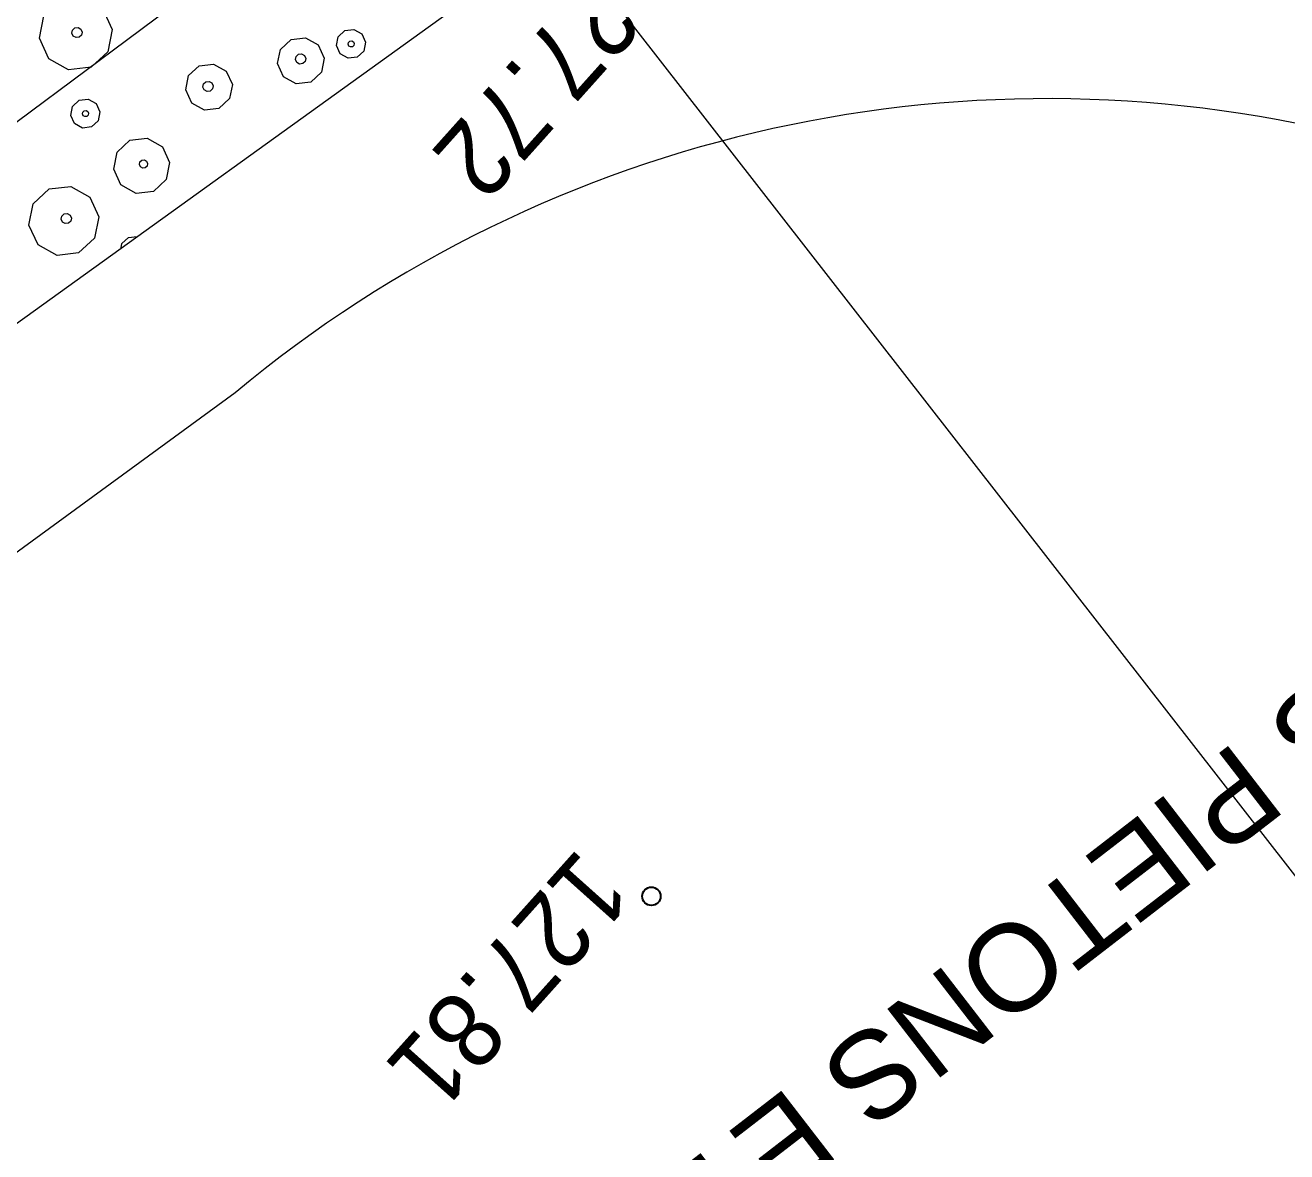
# Model space of a CAD drawing. Header units: metres. Extents: x -2858 to 512, y -1995 to 1252.
# Drawn here: x -447.58 to -440.7, y -183.69 to -177.55 of the extents above; entities that cross this region are included whole.
import ezdxf
from ezdxf.enums import TextEntityAlignment as Align

# ---------------------------------------------------------------- set-up
doc = ezdxf.new("R2010")
doc.units = ezdxf.units.M
doc.header["$PDMODE"] = 33
doc.header["$PDSIZE"] = 0.1
for name, color, linetype in [('Calque commun', 7, 'Continuous'), ('Calque11', 7, 'Continuous'), ('Calque14', 7, 'Continuous'), ('Calque15', 7, 'Continuous'), ('Calque7', 7, 'Continuous'), ('Textes', 7, 'Continuous')]:
    doc.layers.add(name, color=color, linetype=linetype)
doc.styles.add('Arial12', font='arial.ttf', dxfattribs={"width": 0.9, "height": 0.41584})
doc.styles.add('Arial20', font='arial.ttf', dxfattribs={"height": 0.301984})

# ---------------------------------------------------------------- blocks, each defined once
blk = doc.blocks.new('PointTopo_SPE')
at = {"layer": 'Calque commun', "color": 1, "linetype": 'ByBlock', "lineweight": -2}
blk.add_point((0, 0), dxfattribs=at)
blk = doc.blocks.new('geometrebondepartleger')
at = {"layer": 'Calque11', "color": 7, "linetype": 'Continuous', "lineweight": 9}
blk.add_line((150.3457, 147.4392, 79), (130.1803, 35.9078, 79), dxfattribs=at)
at = {"layer": 'Calque7', "color": 1, "linetype": 'Continuous', "lineweight": 9}
blk.add_polyline3d([(141.2008, 124.9129, 79), (146.0805, 124.0046, 79), (151.5015, 122.9015, 79), (157.3363, 121.7891, 79), (165.9825, 119.9858, 79), (155.3815, 121.9588, 79), (170.0435, 119.0562, 79)], dxfattribs=at)
at = {"layer": 'Calque14', "color": 0, "linetype": 'ByBlock', "lineweight": -2}
blk.add_blockref('PointTopo_SPE', (149.8598, 128.8005, 206.807), dxfattribs=at)
at = {"layer": 'Calque15', "color": 1, "linetype": 'ByBlock', "lineweight": -2, "style": 'Arial12', "width": 0.9}
for s, p in [('127.81', (149.9198, 128.7405, 206.807)), ('127.72', (146.0517, 125.6107, 206.7232))]:
    blk.add_text(s, height=0.41584, dxfattribs=at).set_placement(p, align=Align.TOP_LEFT)
blk = doc.blocks.new('pattern')
at = {"layer": 'Calque commun', "color": 54, "linetype": 'Continuous', "lineweight": 9}
for p, q in [((77.1795, 113.1643), (77.1992, 113.2096)), ((77.1992, 113.2096), (77.2417, 113.2348)), ((77.2417, 113.2348), (77.291, 113.2301)), ((77.291, 113.2301), (77.328, 113.1973)), ((77.1903, 113.116), (77.1795, 113.1643)), ((77.2417, 113.1591), (77.2458, 113.1687)), ((77.244, 113.149), (77.2417, 113.1591)), ((77.2517, 113.1421), (77.244, 113.149)), ((77.2458, 113.1687), (77.2548, 113.1739)), ((77.2621, 113.1411), (77.2517, 113.1421)), ((77.2548, 113.1739), (77.2651, 113.173)), ((77.271, 113.1464), (77.2621, 113.1411)), ((77.2651, 113.173), (77.2729, 113.1661)), ((77.2751, 113.156), (77.271, 113.1464)), ((77.2729, 113.1661), (77.2751, 113.156)), ((77.3388, 113.1491), (77.3191, 113.1037)), ((77.328, 113.1973), (77.3388, 113.1491)), ((77.4142, 113.0993), (77.4823, 113.1395)), ((77.4823, 113.1395), (77.5611, 113.132)), ((77.2273, 113.0833), (77.1903, 113.116)), ((77.2765, 113.0786), (77.2273, 113.0833)), ((77.3191, 113.1037), (77.2765, 113.0786)), ((77.3828, 113.0267), (77.4142, 113.0993)), ((77.5611, 113.132), (77.6204, 113.0796)), ((77.6204, 113.0796), (77.6376, 113.0024)), ((77.4, 112.9495), (77.3828, 113.0267)), ((77.4757, 113.0093), (77.4826, 113.0252)), ((77.4795, 112.9924), (77.4757, 113.0093)), ((77.4826, 113.0252), (77.4975, 113.034)), ((77.4975, 113.034), (77.5148, 113.0323)), ((77.5148, 113.0323), (77.5277, 113.0209)), ((77.5315, 113.004), (77.5246, 112.9881)), ((77.5277, 113.0209), (77.5315, 113.004)), ((77.6376, 113.0024), (77.6061, 112.9298)), ((77.4593, 112.8971), (77.4, 112.9495)), ((77.4925, 112.981), (77.4795, 112.9924)), ((77.5097, 112.9793), (77.4925, 112.981)), ((77.5246, 112.9881), (77.5097, 112.9793)), ((78.8535, 112.957), (78.8188, 112.9876)), ((78.9027, 112.9523), (78.8535, 112.957)), ((78.9235, 112.9645), (78.9027, 112.9523)), ((77.538, 112.8896), (77.4593, 112.8971)), ((77.6061, 112.9298), (77.538, 112.8896)), ((78.4004, 112.8513), (78.4822, 112.8996)), ((78.4822, 112.8996), (78.5767, 112.8906)), ((78.5767, 112.8906), (78.6478, 112.8277)), ((77.8233, 112.7491), (77.8548, 112.8217)), ((77.8548, 112.8217), (77.9229, 112.8619)), ((77.9229, 112.8619), (78.0017, 112.8544)), ((78.0017, 112.8544), (78.061, 112.802)), ((78.061, 112.802), (78.0782, 112.7248)), ((78.3627, 112.7642), (78.4004, 112.8513)), ((78.6478, 112.8277), (78.6685, 112.7351)), ((78.878, 112.7614), (78.9802, 112.8217)), ((78.9802, 112.8217), (79.0983, 112.8105)), ((79.0983, 112.8105), (79.1872, 112.7319)), ((77.8405, 112.6719), (77.8233, 112.7491)), ((77.9238, 112.7333), (77.9306, 112.7491)), ((77.9275, 112.7164), (77.9238, 112.7333)), ((77.9306, 112.7491), (77.9455, 112.7579)), ((77.9455, 112.7579), (77.9628, 112.7563)), ((77.9628, 112.7563), (77.9757, 112.7448)), ((77.9795, 112.728), (77.9726, 112.7121)), ((77.9757, 112.7448), (77.9795, 112.728)), ((78.3833, 112.6716), (78.3627, 112.7642)), ((78.4789, 112.7529), (78.4844, 112.7655)), ((78.4819, 112.7393), (78.4789, 112.7529)), ((78.4923, 112.7302), (78.4819, 112.7393)), ((78.4844, 112.7655), (78.4963, 112.7726)), ((78.5061, 112.7289), (78.4923, 112.7302)), ((78.4963, 112.7726), (78.5101, 112.7713)), ((78.518, 112.7359), (78.5061, 112.7289)), ((78.5101, 112.7713), (78.5205, 112.7621)), ((78.5235, 112.7486), (78.518, 112.7359)), ((78.5205, 112.7621), (78.5235, 112.7486)), ((78.6685, 112.7351), (78.6307, 112.648)), ((78.8308, 112.6525), (78.878, 112.7614)), ((79.1872, 112.7319), (79.213, 112.6161)), ((77.8998, 112.6195), (77.8405, 112.6719)), ((77.9405, 112.7049), (77.9275, 112.7164)), ((77.9577, 112.7033), (77.9405, 112.7049)), ((77.9726, 112.7121), (77.9577, 112.7033)), ((78.0782, 112.7248), (78.0467, 112.6523)), ((78.4545, 112.6087), (78.3833, 112.6716)), ((78.9829, 112.6542), (78.9978, 112.663)), ((78.9978, 112.663), (79.0151, 112.6613)), ((79.0151, 112.6613), (79.028, 112.6499)), ((77.9786, 112.612), (77.8998, 112.6195)), ((78.0467, 112.6523), (77.9786, 112.612)), ((78.549, 112.5997), (78.4545, 112.6087)), ((78.6307, 112.648), (78.549, 112.5997)), ((78.8566, 112.5367), (78.8308, 112.6525)), ((78.9761, 112.6383), (78.9829, 112.6542)), ((78.9798, 112.6214), (78.9761, 112.6383)), ((78.9928, 112.61), (78.9798, 112.6214)), ((79.01, 112.6083), (78.9928, 112.61)), ((79.0249, 112.6171), (79.01, 112.6083)), ((79.0318, 112.633), (79.0249, 112.6171)), ((79.028, 112.6499), (79.0318, 112.633)), ((79.213, 112.6161), (79.1658, 112.5072)), ((78.9455, 112.4581), (78.8566, 112.5367)), ((79.0636, 112.4469), (78.9455, 112.4581)), ((79.1658, 112.5072), (79.0636, 112.4469)), ((78.4286, 112.3386), (78.4483, 112.384)), ((78.4483, 112.384), (78.4909, 112.4091)), ((78.4909, 112.4091), (78.5401, 112.4045)), ((78.5401, 112.4045), (78.5772, 112.3717)), ((78.4394, 112.2904), (78.4286, 112.3386)), ((78.4908, 112.3335), (78.495, 112.343)), ((78.4931, 112.3234), (78.4908, 112.3335)), ((78.5009, 112.3165), (78.4931, 112.3234)), ((78.495, 112.343), (78.5039, 112.3483)), ((78.5112, 112.3155), (78.5009, 112.3165)), ((78.5039, 112.3483), (78.5143, 112.3473)), ((78.5202, 112.3208), (78.5112, 112.3155)), ((78.5143, 112.3473), (78.522, 112.3405)), ((78.5243, 112.3303), (78.5202, 112.3208)), ((78.522, 112.3405), (78.5243, 112.3303)), ((78.5879, 112.3235), (78.5683, 112.2781)), ((78.5772, 112.3717), (78.5879, 112.3235)), ((78.4765, 112.2577), (78.4394, 112.2904)), ((78.5257, 112.253), (78.4765, 112.2577)), ((78.5683, 112.2781), (78.5257, 112.253)), ((78.0693, 112.1348), (78.1757, 112.1977)), ((78.1757, 112.1977), (78.2988, 112.1859)), ((78.2988, 112.1859), (78.3914, 112.1041)), ((78.0201, 112.0214), (78.0693, 112.1348)), ((78.3914, 112.1041), (78.4183, 111.9835)), ((78.1813, 112.0057), (78.1882, 112.0216)), ((78.1851, 111.9888), (78.1813, 112.0057)), ((78.1981, 111.9773), (78.1851, 111.9888)), ((78.1882, 112.0216), (78.2031, 112.0304)), ((78.2153, 111.9757), (78.1981, 111.9773)), ((78.2031, 112.0304), (78.2203, 112.0287)), ((78.2302, 111.9845), (78.2153, 111.9757)), ((78.2203, 112.0287), (78.2333, 112.0173)), ((78.2371, 112.0004), (78.2302, 111.9845)), ((78.2333, 112.0173), (78.2371, 112.0004)), ((78.4183, 111.9835), (78.3691, 111.8701)), ((78.3691, 111.8701), (78.2627, 111.8072))]:
    blk.add_line(p, q, dxfattribs=at)
at = {"layer": 'Calque commun', "color": 7, "linetype": 'Continuous', "lineweight": 9}
mesh = blk.add_polyface(dxfattribs=at)
corners = [(70.8497, 113.5412), (53.8349, 19.1692), (74.7282, 106.3237), (76.0435, 113.5984), (74.769, 106.1763), (58.8077, 18.2701), (114.1703, 105.207), (114.1703, 98.5387)]
mesh.append_faces([[corners[k] for k in face] for face in [(3, 4, 6)]], dxfattribs={"vtx0": -1, "vtx1": -1, "color": 7})
mesh.append_faces([[corners[k] for k in face] for face in [(3, 2, 4)]], dxfattribs={"vtx0": -1, "vtx2": -1, "color": 7})
mesh.append_faces([[corners[k] for k in face] for face in [(5, 2, 1)]], dxfattribs={"vtx1": -1, "color": 7})
mesh.append_faces([[corners[k] for k in face] for face in [(0, 1, 2), (3, 0, 2)]], dxfattribs={"vtx1": -1, "vtx2": -1, "color": 7})
mesh.append_faces([[corners[k] for k in face] for face in [(4, 7, 6)]], dxfattribs={"vtx2": -1, "color": 7})

msp = doc.modelspace()

# ---------------------------------------------------------------- linework, layer by layer
at = {"layer": 'Calque commun', "color": 7, "linetype": 'Continuous', "lineweight": 9}
msp.add_line((-446.4317, -179.5557), (-453.7427, -184.8997), dxfattribs=at)
msp.add_arc((-442.0062, -184.8601), 6.9081, 75.14398, 129.83866, dxfattribs=at)

# ---------------------------------------------------------------- block references
at = {"layer": 'Calque commun', "color": 0, "linetype": 'ByBlock', "lineweight": -2, "rotation": 228.1617603435354}
for name, p in [('geometrebondepartleger', (-440.1616, 15.2632)), ('pattern', (-478.5712, -44.6144))]:
    msp.add_blockref(name, p, dxfattribs=at)

# ---------------------------------------------------------------- texts
at = {"layer": 'Textes', "color": 5, "linetype": 'ByBlock', "lineweight": -2, "style": 'Arial20'}
msp.add_text('ACCES PIETONS ET VEHICULES', height=0.471918, rotation=217.66241, dxfattribs=at).set_placement((-446.8928, -186.6115), align=Align.TOP_RIGHT)

doc.saveas('drawing.dxf')
